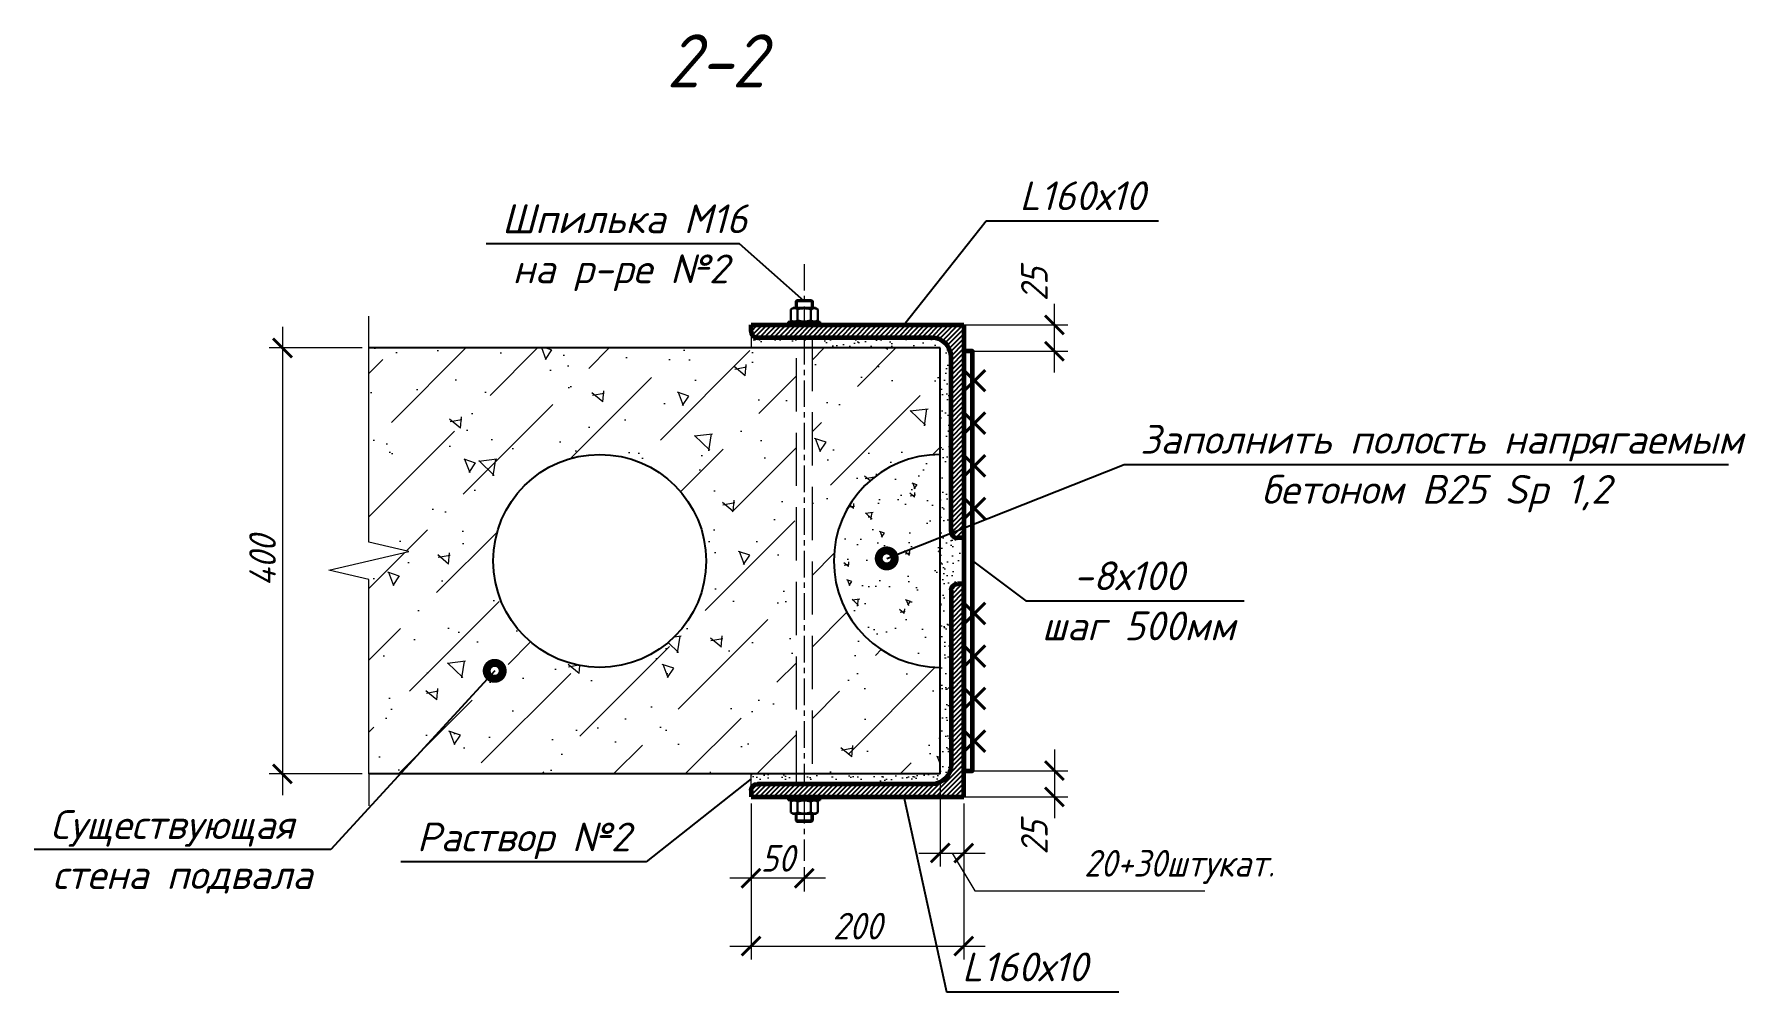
# Model space of a CAD drawing. Header units: millimetres. Extents: x 749182 to 2267578, y 70462 to 311449.
# Drawn here: x 2074611 to 2077828, y 225209 to 227008 of the extents above; entities that cross this region are included whole.
import ezdxf

# ---------------------------------------------------------------- set-up
doc = ezdxf.new("R2010")
doc.units = ezdxf.units.MM
doc.linetypes.add('ГОСТ 2.303 4', pattern=[7, 5, -2, 0])
doc.linetypes.add('осеваяX2', pattern=[4, 2.5, -0.5, 0.5, -0.5])
doc.layers.get('Defpoints').update_dxf_attribs({"color": 255})
for name, color, linetype in [('VPORTS', 7, 'Continuous'), ('металл', 124, 'Continuous'), ('Текст', 7, 'Continuous'), ('Штриховка', 252, 'Continuous')]:
    doc.layers.add(name, color=color, linetype=linetype)
for name, color, linetype, lineweight in [('монолит', 176, 'Continuous', 50), ('Оси', 165, 'осеваяX2', 13), ('Размер', 7, 'Continuous', 13), ('размеры', 7, 'Continuous', 9), ('Стены', 184, 'Continuous', 40), ('штриховка кирпич', 42, 'Continuous', 5)]:
    doc.layers.add(name, color=color, linetype=linetype, lineweight=lineweight)
doc.styles.add('GOST 2.304_new', font='isocpeur.ttf', dxfattribs={"width": 0.9, "oblique": 15})
doc.styles.add('М2', font='isocpeui.ttf')
doc.dimstyles.new('SPDS', dxfattribs={"dimscale": 25, "dimtxt": 2.5, "dimasz": 1.77, "dimexe": 1.25, "dimexo": 0.625, "dimtad": 1, "dimdec": 0, "dimrnd": 0.001, "dimtxsty": 'GOST 2.304_new', "dimblk": 'ARCHTICK', "dimcen": 2.5, "dimdle": 2, "dimclrt": 256, "dimazin": 2, "dimtfac": 0.75, "dimtdec": 0, "dimtmove": 1, "dimatfit": 3, "dimfxl": 0, "dimtolj": 1, "dimlwd": 9, "dimlwe": 9, "dimarcsym": 0})
doc.dimstyles.new('SPDS 1_10', dxfattribs={"dimscale": 10, "dimtxt": 2.5, "dimasz": 1.77, "dimexe": 1.25, "dimexo": 0.625, "dimtad": 1, "dimdec": 0, "dimrnd": 0.001, "dimtxsty": 'М2', "dimblk": 'ARCHTICK', "dimcen": 2.5, "dimdle": 2, "dimclrt": 256, "dimadec": 0, "dimazin": 2, "dimtfac": 0.75, "dimtdec": 0, "dimtmove": 1, "dimatfit": 3, "dimfxl": 0, "dimtolj": 1, "dimlwd": 9, "dimlwe": 9, "dimarcsym": 0})
pattern_1 = [(45, (-41934123.90216836, -1431703.942685898), (-2.245064030267288, 2.245064030267288), [])]

# ---------------------------------------------------------------- blocks, each defined once
blk = doc.blocks.new('_ArchTick')
at = {"color": 0, "linetype": 'ByBlock', "const_width": 0.15}
blk.add_lwpolyline([(-0.5, -0.5), (0.5, 0.5)], dxfattribs=at)
blk = doc.blocks.new('*D1613')
at = {"layer": 'Defpoints', "color": 0, "lineweight": 20, "ltscale": 10, "transparency": 16777216}
for p in [(314.4189114049078, 574.2276035756806), (233.3197804689415, 174.2276035756805), (314.4189113974572, 174.2276035756805)]:
    blk.add_point(p, dxfattribs=at)
at = {"layer": 'Размер', "color": 0, "lineweight": 9, "ltscale": 10, "transparency": 16777216}
for p, q in [((233.3197804689414, 594.2276035756805), (233.3197804689415, 154.2276035756805)), ((308.1689114049078, 574.2276035756806), (220.8197804689414, 574.2276035756805)), ((308.1689113974572, 174.2276035756805), (220.8197804689415, 174.2276035756805))]:
    blk.add_line(p, q, dxfattribs=at)
at = {"layer": 'Размер', "color": 0, "lineweight": 9, "ltscale": 10, "transparency": 16777216, "xscale": 17.7, "yscale": 17.7, "zscale": 17.7}
for p, rotation in [((233.3197804689414, 574.2276035756805), 90), ((233.3197804689415, 174.2276035756805), 270)]:
    blk.add_blockref('_ArchTick', p, dxfattribs=dict(at, rotation=rotation))
at = {"layer": 'Размер', "ltscale": 10, "transparency": 16777216, "insert": (214.5697804689415, 374.2276035756804), "char_height": 25, "attachment_point": 5, "rotation": 90, "style": 'GOST 2.304_new'}
blk.add_mtext('\\A1;400', dxfattribs=at)
blk = doc.blocks.new('*D1614')
at = {"layer": 'Defpoints', "color": 0, "lineweight": 20, "ltscale": 10, "transparency": 16777216}
for p in [(673.6134107634425, 152.6276035741903), (873.6134107634425, 146.6276035741903), (873.6134107634425, 12.5)]:
    blk.add_point(p, dxfattribs=at)
at = {"layer": 'Размер', "color": 0, "lineweight": 9, "ltscale": 10, "transparency": 16777216}
for p, q in [((673.6134107634425, 146.3776035741903), (673.6134107634425, 0)), ((873.6134107634425, 140.3776035741903), (873.6134107634425, 0)), ((653.6134107634425, 12.5), (893.6134107634425, 12.5))]:
    blk.add_line(p, q, dxfattribs=at)
at = {"layer": 'Размер', "color": 0, "lineweight": 9, "ltscale": 10, "transparency": 16777216, "xscale": 17.7, "yscale": 17.7, "zscale": 17.7, "rotation": 180}
blk.add_blockref('_ArchTick', (673.6134107634425, 12.5), dxfattribs=at)
at = {"layer": 'Размер', "color": 0, "lineweight": 9, "ltscale": 10, "transparency": 16777216, "xscale": 17.7, "yscale": 17.7, "zscale": 17.7}
blk.add_blockref('_ArchTick', (873.6134107634425, 12.5), dxfattribs=at)
at = {"layer": 'Размер', "ltscale": 10, "transparency": 16777216, "insert": (773.6134107634425, 31.25), "char_height": 25, "attachment_point": 5, "style": 'GOST 2.304_new'}
blk.add_mtext('\\A1;200', dxfattribs=at)
blk = doc.blocks.new('*D1615')
at = {"layer": 'Defpoints', "color": 0, "lineweight": 20, "ltscale": 10, "transparency": 16777216}
for p in [(673.6134107634425, 92.71820941357873), (723.6134107634425, 92.71820941357873), (673.6134107634425, 76.18880178709514)]:
    blk.add_point(p, dxfattribs=at)
at = {"layer": 'Размер', "color": 0, "lineweight": 9, "ltscale": 10, "transparency": 16777216}
for p, q in [((673.6134107634425, 86.46820941357873), (673.6134107634425, 63.68880178709514)), ((723.6134107634425, 86.46820941357873), (723.6134107634425, 63.68880178709514)), ((743.6134107634425, 76.18880178709514), (653.6134107634425, 76.18880178709514))]:
    blk.add_line(p, q, dxfattribs=at)
at = {"layer": 'Размер', "color": 0, "lineweight": 9, "ltscale": 10, "transparency": 16777216, "xscale": 17.7, "yscale": 17.7, "zscale": 17.7, "rotation": 180}
blk.add_blockref('_ArchTick', (673.6134107634425, 76.18880178709514), dxfattribs=at)
at = {"layer": 'Размер', "color": 0, "lineweight": 9, "ltscale": 10, "transparency": 16777216, "xscale": 17.7, "yscale": 17.7, "zscale": 17.7}
blk.add_blockref('_ArchTick', (723.6134107634425, 76.18880178709514), dxfattribs=at)
at = {"layer": 'Размер', "ltscale": 10, "transparency": 16777216, "insert": (698.6134107634425, 94.93880178709514), "char_height": 25, "attachment_point": 5, "style": 'GOST 2.304_new'}
blk.add_mtext('\\A1;50', dxfattribs=at)
blk = doc.blocks.new('*D733')
at = {"layer": 'Defpoints', "color": 0, "ltscale": 20, "transparency": 16777216}
for p in [(41835137.9276588, 1573621.84444661), (41835131.6776588, 1573597.244446616), (41835223.063853, 1573597.244446616)]:
    blk.add_point(p, dxfattribs=at)
at = {"layer": 'Размер', "color": 0, "lineweight": 9, "ltscale": 20, "transparency": 16777216}
for p, q in [((41835223.063853, 1573641.84444661), (41835223.063853, 1573577.244446616)), ((41835144.1776588, 1573621.84444661), (41835235.563853, 1573621.84444661)), ((41835137.9276588, 1573597.244446616), (41835235.563853, 1573597.244446616))]:
    blk.add_line(p, q, dxfattribs=at)
at = {"layer": 'Размер', "color": 0, "lineweight": 9, "ltscale": 20, "transparency": 16777216, "xscale": 17.7, "yscale": 17.7, "zscale": 17.7}
for p, rotation in [((41835223.063853, 1573621.84444661), 90), ((41835223.063853, 1573597.244446616), 270)]:
    blk.add_blockref('_ArchTick', p, dxfattribs=dict(at, rotation=rotation))
at = {"layer": 'Размер', "ltscale": 20, "transparency": 16777216, "insert": (41835204.18746088, 1573558.949326413), "char_height": 25, "attachment_point": 5, "rotation": 90, "style": 'GOST 2.304_new'}
blk.add_mtext('\\A1;25', dxfattribs=at)
blk = doc.blocks.new('*D734')
at = {"layer": 'Defpoints', "color": 0, "ltscale": 20, "transparency": 16777216}
for p in [(41835131.6776588, 1574040.444446619), (41835223.063853, 1574040.444446619), (41835137.9276588, 1574015.844446625)]:
    blk.add_point(p, dxfattribs=at)
at = {"layer": 'Размер', "color": 0, "lineweight": 9, "ltscale": 20, "transparency": 16777216}
for p, q in [((41835223.063853, 1573995.844446625), (41835223.063853, 1574060.444446619)), ((41835137.9276588, 1574040.444446619), (41835235.563853, 1574040.444446619)), ((41835144.1776588, 1574015.844446625), (41835235.563853, 1574015.844446625))]:
    blk.add_line(p, q, dxfattribs=at)
at = {"layer": 'Размер', "color": 0, "lineweight": 9, "ltscale": 20, "transparency": 16777216, "xscale": 17.7, "yscale": 17.7, "zscale": 17.7}
for p, rotation in [((41835223.063853, 1574040.444446619), 90), ((41835223.063853, 1574015.844446625), 270)]:
    blk.add_blockref('_ArchTick', p, dxfattribs=dict(at, rotation=rotation))
at = {"layer": 'Размер', "ltscale": 20, "transparency": 16777216, "insert": (41835204.18746088, 1574078.73956682), "char_height": 25, "attachment_point": 5, "rotation": 90, "style": 'GOST 2.304_new'}
blk.add_mtext('\\A1;25', dxfattribs=at)
blk = doc.blocks.new('*D1616')
at = {"color": 0, "lineweight": 9, "ltscale": 100, "transparency": 16777216}
for p, q in [((851.4204384759068, 167.9776035682298), (851.4204384759068, 87.38598677172558)), ((873.6134107783437, 146.3776035751216), (873.6134107783437, 87.38598677172558)), ((831.4204384759068, 99.88598677172558), (893.6134107783437, 99.88598677172558)), ((862.5169246271253, 99.88598677172558), (883.8496746564215, 64.3533609804258)), ((883.8496746564215, 64.3533609804258), (1099.992324806361, 64.3533609804258))]:
    blk.add_line(p, q, dxfattribs=at)
at = {"layer": 'Defpoints', "color": 0, "lineweight": 20, "ltscale": 100, "transparency": 16777216}
for p in [(851.4204384759068, 174.2276035682298), (873.6134107783437, 152.6276035751216), (873.6134107783437, 99.88598677172558)]:
    blk.add_point(p, dxfattribs=at)
at = {"color": 0, "lineweight": 9, "ltscale": 100, "transparency": 16777216, "xscale": 17.7, "yscale": 17.7, "zscale": 17.7, "rotation": 180}
blk.add_blockref('_ArchTick', (851.4204384759068, 99.88598677172558), dxfattribs=at)
at = {"color": 0, "lineweight": 9, "ltscale": 100, "transparency": 16777216, "xscale": 17.7, "yscale": 17.7, "zscale": 17.7}
blk.add_blockref('_ArchTick', (873.6134107783437, 99.88598677172558), dxfattribs=at)
at = {"ltscale": 100, "transparency": 16777216, "insert": (1076.102219257457, 86.8533609804258), "char_height": 25, "width": 372.0050892020718, "attachment_point": 5, "style": 'GOST 2.304_new'}
blk.add_mtext('\\A1;20+30штукат.', dxfattribs=at)
blk = doc.blocks.new('A$Cec4e5253')
at = {"layer": 'Размер', "ltscale": 20}
h = blk.add_hatch(dxfattribs=at)
h.set_pattern_fill('AR-SAND', color=256, scale=0.3)
h.set_pattern_definition([(37.50000000000001, (-41934123.90216836, -1431703.942685898), (-0.4800093887952137, 14.68239711988027), [0, -11.5824, 0, -12.954, 0, -12.3825]), (7.499999999999999, (-41934123.90216836, -1431703.942685898), (13.48569849414008, 21.50475301705063), [0, -6.248400000000001, 0, -10.4394, 0, -4.0005]), (327.5, (-41934133.27476836, -1431703.942685898), (23.72977110724374, 0.04311554035637286), [0, -3.81, 0, -13.716, 0, -17.907]), (317.5, (-41934133.27476836, -1431703.942685898), (22.90669357416892, 6.687879697716489), [0, -1.905, 0, -8.991599999999998, 0, -10.287])])
h.paths.add_polyline_path([(716.2634107545018, 174.2276035700925), (673.6134107634425, 174.227603570791), (673.6134107634425, 158.6276035741903, -0.4142135623730951), (679.6134107634425, 164.6276035741903), (716.2634107545018, 164.6276035741903)])
h.paths.add_polyline_path([(723.6134107634425, 174.2276035700925), (716.2634107545018, 174.2276035700925), (716.2634107545018, 164.6276035741903), (723.6134107634425, 164.6276035741903)])
h.paths.add_polyline_path([(730.9634107723832, 174.2276035698596), (723.6134107634425, 174.2276035700925), (723.6134107634425, 164.6276035741903), (730.9634107723832, 164.6276035741903)])
h.paths.add_polyline_path([(861.6134107634425, 182.6276035741903), (861.6134107634425, 346.6276035741903, -0.4142135623730951), (867.6134107634425, 352.6276035741903), (873.6134107634425, 352.6276035741903), (873.6134107634425, 395.8276035771705), (867.6134107634425, 395.8276035771705, -0.4142135623730951), (861.6134107634425, 401.8276035771705), (861.6134107634425, 565.8276035771705, 0.4142135623730951), (843.6134107634425, 583.8276035771705), (730.9634107649326, 583.8276035771705), (730.9634107649326, 574.2276035756804), (851.4204384759068, 574.2276035756804), (851.4204384759068, 174.2276035682298), (730.9634107723832, 174.2276035698596), (730.9634107723832, 164.6276035741903), (843.6134107634425, 164.6276035741903, 0.4142135623730956)])
h.paths.add_polyline_path([(730.9634107649326, 583.8276035771705), (723.6134107708931, 583.8276035771705), (723.6134107708931, 574.2276035756804), (730.9634107649326, 574.2276035756804)])
h.paths.add_polyline_path([(723.6134107708931, 583.8276035771705), (716.2634107619524, 583.8276035771705), (716.2634107619524, 574.2276035756804), (723.6134107708931, 574.2276035756804)])
h.paths.add_polyline_path([(716.2634107619524, 583.8276035771705), (679.6134107634425, 583.8276035771705, -0.4142135623730951), (673.6134107634425, 589.8276035771705), (673.6134107634425, 574.2276035756804), (716.2634107619524, 574.2276035756804)])
h = blk.add_hatch(dxfattribs=at)
h.set_pattern_fill('AR-CONC', color=0, scale=0.7, angle=90)
h.set_pattern_definition([(140, (-186168.3992315903, 234549.7228527972), (11.15735987723217, 127.5292682972028), [13.335, -146.685]), (85.00000000000001, (-186168.3992315903, 234549.7228527972), (-133.7397916673246, -24.67039499747853), [10.668, -117.348408919]), (190.4514447, (-186167.4694541395, 234560.3502576973), (-122.5824263385366, 102.8588729632473), [11.33300616, -124.66317122]), (136.1842, (-186203.9592315927, 234549.7228527972), (29.42962955290901, 189.7553286244909), [20.00249999999992, -220.0274999999994]), (186.63555761, (-186201.506781593, 234565.5357827972), (-173.1982872184051, 166.1828938360521), [16.999516198, -186.994925712]), (81.18415117, (-186203.9592315927, 234549.7228527972), (-173.1982872098728, 166.1828938454839), [16.001976949, -176.021812344]), (111, (-186195.0692315921, 234567.5028527972), (71.58563873096132, 106.1300738883927), [13.335, -146.685]), (56.00000000000004, (-186195.0692315921, 234567.5028527972), (-128.9315762856235, 43.26141984335295), [10.668, -117.348]), (161.451445, (-186189.1037616581, 234576.3470256172), (-57.34593822013366, 149.3914934951013), [11.33300616, -124.66295632]), (127.5, (-186168.3992315903, 234549.7228527972), (-59.18852721120717, 2.162022275414275), [0, -115.9256, 0, -119.126, 0, -117.7925]), (97.49999999999993, (-186168.3992315903, 234549.7228527972), (-70.12640237268366, 46.77376375721403), [0, -67.91959999999999, 0, -113.2586, 0, -44.8945]), (57.49999999999999, (-186168.3992315903, 234510.0734527972), (4.010120794871416, 94.91341661680997), [0, -44.44999999999985, 0, -138.6839999999994, 0, -184.0229999999994]), (47.5, (-186168.3992315903, 234492.2934527972), (-17.79854372333311, 103.6904269702126), [0, -57.785, 0, -92.1004, 0, -130.683])])
h.paths.add_polyline_path([(314.4189114049077, 174.2276035756804), (716.2634107545018, 174.2276035700089), (716.2634107619524, 574.2276035748984), (629.6134107634425, 574.2276035756804), (314.4189114049077, 574.2276035756804), (314.4189114049077, 391.7276035756804), (351.9189114049077, 382.9776035756804), (314.4189114049077, 374.2276035756804)])
edge = h.paths.add_edge_path(flags=16)
edge.add_arc((531.4204384759068, 374.2276035756804), 100, 0, 360)
edge = h.paths.add_edge_path()
edge.add_line((851.4204384759068, 474.2276035682298), (851.4204384759068, 574.2276035756804))
edge.add_line((851.4204384759068, 574.2276035756804), (730.9634107649326, 574.2276035764625))
edge.add_line((730.9634107649326, 574.2276035764625), (730.9634107723832, 174.2276035713402))
edge.add_line((730.9634107723832, 174.2276035713402), (851.4204384759068, 174.2276035682298))
edge.add_line((851.4204384759068, 174.2276035682298), (851.4204384759068, 274.2276035756804))
edge.add_arc((851.4204384759068, 374.2276035719551), 99.99999999627471, 90, 270, ccw=False)
h = blk.add_hatch(dxfattribs=at)
h.set_pattern_fill('AR-CONC', color=0, scale=0.3, angle=90)
h.set_pattern_definition([(140, (-186168.3992315903, 234549.7228527972), (4.781725661670929, 54.6554006988012), [5.715, -62.865]), (85.00000000000001, (-186168.3992315903, 234549.7228527972), (-57.31705357171054, -10.5730264274908), [4.572, -50.292175251]), (190.4514447, (-186168.000755541, 234554.2774548973), (-52.53532557365853, 44.08237412710598), [4.85700264, -53.42707338]), (136.1842, (-186183.6392315924, 234549.7228527972), (12.61269837981815, 81.32371226763897), [8.57249999999996, -94.29749999999969]), (186.63555761, (-186182.5881815925, 234556.4998227972), (-74.22783737931645, 71.2212402154509), [7.285506942, -80.14068244799999]), (81.18415117, (-186183.6392315924, 234549.7228527972), (-74.22783737565979, 71.22124021949311), [6.857990120999999, -75.437919576]), (111, (-186179.82923159, 234557.3428527973), (30.67955945612628, 45.48431738073975), [5.715, -62.865]), (56.00000000000004, (-186179.82923159, 234557.3428527973), (-55.25638983669578, 18.54060850429412), [4.572, -50.29199999999999]), (161.451445, (-186177.2726016194, 234561.1332125773), (-24.57683066577157, 64.02492578361485), [4.85700264, -53.42698127999999]), (127.5, (-186168.3992315903, 234549.7228527972), (-25.36651166194593, 0.9265809751775465), [0, -49.6824, 0, -51.054, 0, -50.4825]), (97.49999999999993, (-186168.3992315903, 234549.7228527972), (-30.05417244543585, 20.04589875309173), [0, -29.1084, 0, -48.5394, 0, -19.2405]), (57.49999999999999, (-186168.3992315903, 234532.7302527972), (1.718623197802035, 40.67717855006142), [0, -19.04999999999992, 0, -59.43599999999984, 0, -78.86699999999968]), (47.5, (-186168.3992315903, 234525.1102527971), (-7.627947309999906, 44.43875441580541), [0, -24.765, 0, -39.4716, 0, -56.007])])
h.paths.add_polyline_path([(851.4204384759068, 474.2276035682298, 1), (851.4204384759068, 274.2276035756804)])
at = {"layer": 'Штриховка', "ltscale": 10}
h = blk.add_hatch(dxfattribs=at)
h.set_pattern_fill('ANSI31', color=256)
h.set_pattern_definition(pattern_1)
h.paths.add_polyline_path([(843.6134107634425, 583.8276035771705, -0.4142135623730951), (861.6134107634425, 565.8276035771705), (861.6134107634425, 401.8276035771705, 0.4142135623730951), (867.6134107634425, 395.8276035771705), (873.6134107634425, 395.8276035771705), (873.6134107634425, 595.8276035771705), (673.6134107634425, 595.8276035771705), (673.6134107634425, 589.8276035771705, 0.4142135623730951), (679.6134107634425, 583.8276035771705)])
h = blk.add_hatch(dxfattribs=at)
h.set_pattern_fill('ANSI31', color=256)
h.set_pattern_definition(pattern_1)
h.paths.add_polyline_path([(873.6134107634425, 152.6276035741903), (673.6134107634425, 152.6276035741903), (673.6134107634425, 158.6276035741903, -0.4142135623730951), (679.6134107634425, 164.6276035741903), (843.6134107634425, 164.6276035741903, 0.4142135623730951), (861.6134107634425, 182.6276035741903), (861.6134107634425, 346.6276035741903, -0.4142135623730951), (867.6134107634425, 352.6276035741903), (873.6134107634425, 352.6276035741903)])
at = {"layer": 'штриховка кирпич', "ltscale": 20}
h = blk.add_hatch(dxfattribs=at)
h.set_pattern_fill('ANSI36', color=0, scale=15)
h.set_pattern_definition([(45, (-186168.3992315903, 234549.7228527972), (25.25697034050701, 92.60889124852565), [119.0625, -23.8125, 0, -23.8125])])
h.paths.add_polyline_path([(314.4189114049077, 391.7276035756804), (351.9189114049077, 382.9776035756804), (314.4189114049077, 374.2276035756804), (314.4189114049077, 174.2276035756804), (716.2634107545018, 174.2276035700089), (716.2634107619524, 574.2276035748984), (629.6134107634425, 574.2276035756804), (314.4189114049077, 574.2276035756804)])
edge = h.paths.add_edge_path(flags=16)
edge.add_arc((531.4204384759068, 374.2276035756804), 100, 0, 360)
edge = h.paths.add_edge_path()
edge.add_line((730.9634107723832, 174.2276035713402), (851.4204384759068, 174.2276035682298))
edge.add_line((851.4204384759068, 174.2276035682298), (851.4204384759068, 274.2276035756804))
edge.add_arc((851.4204384759068, 374.2276035719551), 99.99999999627471, 90, 270, ccw=False)
edge.add_line((851.4204384759068, 474.2276035682298), (851.4204384759068, 574.2276035756804))
edge.add_line((851.4204384759068, 574.2276035756804), (730.9634107649326, 574.2276035764625))
edge.add_line((730.9634107649326, 574.2276035764625), (730.9634107723832, 174.2276035713402))
at = {"layer": 'металл', "linetype": 'Continuous', "lineweight": 30, "ltscale": 10}
for p, q in [((713.1634107604623, 611.8276035771705), (710.9117048382759, 610.5275805569254)), ((723.6134107634425, 611.8276035771705), (713.1634107604623, 611.8276035771705)), ((716.6954107657075, 619.1869477564469), (715.6134107634425, 618.1049477565102)), ((731.6134107634425, 618.1049477565102), (715.6134107634425, 618.1049477565102)), ((715.6134107634425, 611.8276035771705), (715.6134107634425, 618.1049477565102)), ((730.5314107611775, 619.1869477564469), (716.6954107657075, 619.1869477564469)), ((723.6134107634425, 611.8276035771705), (734.0634107664227, 611.8276035771705)), ((731.6134107634425, 618.1049477565102), (730.5314107611775, 619.1869477564469)), ((731.6134107634425, 618.1049477565102), (731.6134107634425, 611.8276035771705)), ((734.0634107664227, 611.8276035771705), (736.3151166886091, 610.5275805569254)), ((708.6134107634425, 598.8276035771705), (708.6134107634425, 595.8276035771705)), ((738.6134107634425, 598.8276035771705), (708.6134107634425, 598.8276035771705)), ((708.6134107634425, 595.8276035771705), (738.6134107634425, 595.8276035771705)), ((710.9117048382759, 610.5275805569254), (710.9117048382759, 600.1276265974157)), ((713.1634107604623, 598.8276035771705), (710.9117048382759, 600.1276265974157)), ((723.6134107634425, 598.8276035771705), (713.1634107604623, 598.8276035771705)), ((731.6134107634425, 598.8276035771705), (715.6134107634425, 598.8276035771705)), ((717.2625578045845, 600.1276265974157), (717.2625578045845, 610.5275805569254)), ((723.6134107634425, 598.8276035771705), (734.0634107664227, 598.8276035771705)), ((729.9642637223005, 600.1276265974157), (729.9642637223005, 610.5275805569254)), ((734.0634107664227, 598.8276035771705), (736.3151166886091, 600.1276265974157)), ((736.3151166886091, 610.5275805569254), (736.3151166886091, 600.1276265974157)), ((738.6134107634425, 595.8276035771705), (738.6134107634425, 598.8276035771705)), ((708.6134107634425, 149.6276035741903), (708.6134107634425, 152.6276035741903)), ((708.6134107634425, 152.6276035741903), (738.6134107634425, 152.6276035741903)), ((738.6134107634425, 149.6276035741903), (708.6134107634425, 149.6276035741903)), ((713.1634107604623, 149.6276035741903), (710.9117048382759, 148.3275805539452)), ((710.9117048382759, 137.9276265944354), (710.9117048382759, 148.3275805539452)), ((723.6134107634425, 149.6276035741903), (713.1634107604623, 149.6276035741903)), ((731.6134107634425, 149.6276035741903), (715.6134107634425, 149.6276035741903)), ((717.2625578045845, 148.3275805539452), (717.2625578045845, 137.9276265944354)), ((723.6134107634425, 149.6276035741903), (734.0634107664227, 149.6276035741903)), ((729.9642637223005, 148.3275805539452), (729.9642637223005, 137.9276265944354)), ((734.0634107664227, 149.6276035741903), (736.3151166886091, 148.3275805539452)), ((736.3151166886091, 137.9276265944354), (736.3151166886091, 148.3275805539452)), ((738.6134107634425, 152.6276035741903), (738.6134107634425, 149.6276035741903)), ((713.1634107604623, 136.6276035741903), (710.9117048382759, 137.9276265944354)), ((723.6134107634425, 136.6276035741903), (713.1634107604623, 136.6276035741903)), ((715.6134107634425, 136.6276035741903), (715.6134107634425, 130.3502593948506)), ((716.6954107657075, 129.2682593949139), (715.6134107634425, 130.3502593948506)), ((731.6134107634425, 130.3502593948506), (715.6134107634425, 130.3502593948506)), ((730.5314107611775, 129.2682593949139), (716.6954107657075, 129.2682593949139)), ((723.6134107634425, 136.6276035741903), (734.0634107664227, 136.6276035741903)), ((731.6134107634425, 130.3502593948506), (730.5314107611775, 129.2682593949139)), ((731.6134107634425, 130.3502593948506), (731.6134107634425, 136.6276035741903)), ((734.0634107664227, 136.6276035741903), (736.3151166886091, 137.9276265944354))]:
    blk.add_line(p, q, dxfattribs=at)
at = {"layer": 'металл', "linetype": 'Continuous', "lineweight": 60, "ltscale": 10}
for p, q in [((673.6134107634425, 595.8276035771705), (873.6134107634425, 595.8276035771705)), ((673.6134107634425, 589.8276035771705), (673.6134107634425, 595.8276035771705)), ((873.6134107634425, 595.8276035771705), (873.6134107634425, 395.8276035771705)), ((843.6134107634425, 583.8276035771705), (679.6134107634425, 583.8276035771705)), ((861.6134107634425, 401.8276035771705), (861.6134107634425, 565.8276035771705)), ((873.6134107634425, 395.8276035771705), (867.6134107634425, 395.8276035771705))]:
    blk.add_line(p, q, dxfattribs=at)
at = {"layer": 'металл', "linetype": 'Continuous', "lineweight": 60, "ltscale": 10, "extrusion": (0, 0, -1)}
for p, q in [((861.6134107634425, 346.6276035741903), (861.6134107634425, 182.6276035741903)), ((873.6134107634425, 352.6276035741903), (867.6134107634425, 352.6276035741903)), ((873.6134107634425, 152.6276035741903), (873.6134107634425, 352.6276035741903)), ((843.6134107634425, 164.6276035741903), (679.6134107634425, 164.6276035741903)), ((673.6134107634425, 158.6276035741903), (673.6134107634425, 152.6276035741903)), ((673.6134107634425, 152.6276035741903), (873.6134107634425, 152.6276035741903))]:
    blk.add_line(p, q, dxfattribs=at)
at = {"layer": 'металл', "linetype": 'Continuous', "lineweight": 60, "ltscale": 100}
blk.add_lwpolyline([(873.6134107634425, 571.227603583131), (873.6134107634425, 177.2276035682298), (881.6134107634425, 177.2276035682298), (881.6134107634425, 571.227603583131)], close=True, dxfattribs=at)
at = {"layer": 'металл', "linetype": 'Continuous', "lineweight": 30, "ltscale": 10}
for centre, radius, start, end in [((714.0871313214302, 605.8872508825734), 5.622810046530931, 55.61575265864833, 115.6157526274587), ((723.6134107634425, 590.492541301297), 21.01751962775255, 72.41204621688279, 107.5879537831172), ((733.1396902054548, 605.8872508825734), 5.622810046530931, 64.38424737254131, 124.3842473413517), ((714.0871313214302, 604.7679562717676), 5.622810046530929, 244.3842473725413, 304.3842473413517), ((723.6134107634425, 620.162665853044), 21.01751962775256, 252.4120462168828, 287.5879537831172), ((733.1396902054548, 604.7679562717676), 5.622810046530929, 235.6157526586483, 295.6157526274587), ((714.0871313214302, 143.6872508795932), 5.622810046530929, 55.61575265864833, 115.6157526274587), ((723.6134107634425, 128.2925412983168), 21.01751962775256, 72.41204621688279, 107.5879537831172), ((733.1396902054548, 143.6872508795932), 5.622810046530929, 64.38424737254131, 124.3842473413517), ((714.0871313214302, 142.5679562687874), 5.622810046530931, 244.3842473725413, 304.3842473413517), ((723.6134107634425, 157.9626658500638), 21.01751962775255, 252.4120462168828, 287.5879537831172), ((733.1396902054548, 142.5679562687874), 5.622810046530931, 235.6157526586483, 295.6157526274587)]:
    blk.add_arc(centre, radius, start, end, dxfattribs=at)
at = {"layer": 'металл', "linetype": 'Continuous', "lineweight": 60, "ltscale": 10}
for centre, radius, start, end in [((679.6134107634425, 589.8276035771705), 6, 180, 270), ((843.6134107634425, 565.8276035771705), 18, 0, 90), ((867.6134107634425, 401.8276035771705), 6, 180, 270)]:
    blk.add_arc(centre, radius, start, end, dxfattribs=at)
at = {"layer": 'металл', "linetype": 'Continuous', "lineweight": 60, "ltscale": 10, "extrusion": (0, 0, -1)}
for centre, radius, start, end in [((-867.6134107634425, 346.6276035741903), 6, 0, 90), ((-843.6134107634425, 182.6276035741903), 18, 180, 270), ((-679.6134107634425, 158.6276035741903), 6, 0, 90)]:
    blk.add_arc(centre, radius, start, end, dxfattribs=at)
at = {"layer": 'монолит', "lineweight": 25, "ltscale": 100}
for p, q in [((851.4204384759068, 574.2276035756804), (314.4189114049077, 574.2276035756804)), ((851.4204384759068, 174.2276035682298), (851.4204384759068, 574.2276035756804)), ((851.4204384759068, 174.2276035682298), (314.4189114049077, 174.2276035756804))]:
    blk.add_line(p, q, dxfattribs=at)
at = {"layer": 'монолит', "color": 0, "lineweight": 25, "ltscale": 100}
blk.add_circle((531.4204384759068, 374.2276035756804), 100, dxfattribs=at)
blk.add_arc((851.4204384759068, 374.2276035719551), 99.99999999627471, 90, 270, dxfattribs=at)
at = {"layer": 'Оси', "ltscale": 10}
for p, q in [((723.6134107708931, 653.0915557104163), (723.6134107708931, 595.8276035771705)), ((723.6134107708931, 583.8276035771705), (723.6134107634425, 164.6276035741903)), ((723.6134107634425, 152.6276035741903), (723.6134107634425, 92.71820941357873))]:
    blk.add_line(p, q, dxfattribs=at)
at = {"layer": 'размеры', "ltscale": 10}
for p, q in [((673.6134107634425, 589.8276035771705), (673.6134107634425, 574.2276035756804)), ((673.6134107634425, 155.6276035741903), (673.6134107634425, 174.227603570791))]:
    blk.add_line(p, q, dxfattribs=at)
at = {"layer": 'Стены', "color": 0, "linetype": 'Continuous', "ltscale": 10}
for p, q in [((873.6134107634425, 571.227603583131), (873.6134107634425, 395.8276035771705)), ((873.6134107634425, 553.5276035801508), (893.6134107634425, 533.5276035801508)), ((873.6134107634425, 533.5276035801508), (893.6134107634425, 553.5276035801508)), ((873.6134107634425, 513.5276035801508), (893.6134107634425, 493.5276035801508)), ((873.6134107634425, 493.5276035801508), (893.6134107634425, 513.5276035801508)), ((873.6134107634425, 473.5276035801508), (893.6134107634425, 453.5276035801508)), ((873.6134107634425, 453.5276035801508), (893.6134107634425, 473.5276035801508)), ((873.6134107634425, 433.5276035801508), (893.6134107634425, 413.5276035801508)), ((873.6134107634425, 413.5276035801508), (893.6134107634425, 433.5276035801508)), ((873.6134107634425, 177.2276035682298), (873.6134107634425, 352.6276035741903)), ((873.6134107634425, 314.9276035712101), (893.6134107634425, 334.9276035712101)), ((873.6134107634425, 334.9276035712101), (893.6134107634425, 314.9276035712101)), ((873.6134107634425, 274.9276035712101), (893.6134107634425, 294.9276035712101)), ((873.6134107634425, 294.9276035712101), (893.6134107634425, 274.9276035712101)), ((873.6134107634425, 234.9276035712101), (893.6134107634425, 254.9276035712101)), ((873.6134107634425, 254.9276035712101), (893.6134107634425, 234.9276035712101)), ((873.6134107634425, 194.9276035712101), (893.6134107634425, 214.9276035712101)), ((873.6134107634425, 214.9276035712101), (893.6134107634425, 194.9276035712101))]:
    blk.add_line(p, q, dxfattribs=at)
at = {"layer": 'Текст', "ltscale": 10}
for p, q in [((817.3203149959445, 595.8276035771705), (894.6112131327391, 693.6916233792435)), ((894.6112131327391, 693.6916233792435), (1056.541639596224, 693.6916233792435)), ((662.8769160285592, 672.0689145633951), (424.615159638226, 672.0689145633951)), ((723.6134107634425, 618.1049477565102), (662.8769160285592, 672.0689145633951)), ((1024.309696003795, 464.958589380607), (1592.096063934267, 464.958589380607)), ((881.6134107634425, 374.2276035682298), (931.9795193523169, 336.744680212345)), ((931.9795193523169, 336.744680212345), (1137.088387288153, 336.744680212345)), ((432.7433397546411, 271.0057276748121), (278.6163679361343, 103.1252746060491)), ((673.6134107634425, 169.5427357181907), (575.1188618913293, 91.48797150468454)), ((817.3203149959445, 152.6276035741903), (857.2303159134517, -30.38344139425362)), ((278.6163679361343, 103.1252746060491), (0, 103.1252746060491)), ((575.1188618913293, 91.48797150468454), (344.540935434401, 91.48797150468454)), ((857.2303159134517, -30.38344139425362), (1019.160742376936, -30.38344139425362))]:
    blk.add_line(p, q, dxfattribs=at)
at = {"layer": 'Текст', "linetype": 'Continuous', "lineweight": 25, "ltscale": 10}
for p, q in [((716.6954107657075, 619.1869477564469), (716.6954107657075, 611.8276035771705)), ((730.5314107611775, 619.1869477564469), (730.5314107611775, 611.8276035771705)), ((716.6954107657075, 129.2682593949139), (716.6954107657075, 136.6276035741903)), ((730.5314107611775, 129.2682593949139), (730.5314107611775, 136.6276035741903))]:
    blk.add_line(p, q, dxfattribs=at)
at = {"layer": 'Текст', "color": 0, "ltscale": 10}
blk.add_line((801.168144673109, 376.5943927506451), (1024.309696003795, 464.958589380607), dxfattribs=at)
at = {"layer": 'Текст', "color": 0, "ltscale": 10, "const_width": 15}
blk.add_lwpolyline([(804.918144673109, 376.5943927506451, 1), (797.418144673109, 376.5943927506451, 1)], format="xyb", close=True, dxfattribs=at)
at = {"layer": 'Текст', "ltscale": 10, "const_width": 15}
blk.add_lwpolyline([(436.4933397546411, 271.0057276748121, 1), (428.9933397546411, 271.0057276748121, 1)], format="xyb", close=True, dxfattribs=at)
at = {"layer": 'штриховка кирпич', "linetype": 'Continuous', "ltscale": 10}
for p, q in [((314.4189114049077, 574.2277035757434), (314.4189114049077, 604.2277035757434)), ((314.4189114049077, 174.2275035756174), (314.4189114049077, 144.2275035756174))]:
    blk.add_line(p, q, dxfattribs=at)
at = {"layer": 'штриховка кирпич', "linetype": 'ГОСТ 2.303 4', "lineweight": 13, "ltscale": 10}
for p, q in [((716.2634107545018, 164.6276035741903), (716.2634107619524, 583.8276035771705)), ((730.9634107649326, 583.8276035771705), (730.9634107723832, 164.6276035741903))]:
    blk.add_line(p, q, dxfattribs=at)
at = {"layer": 'штриховка кирпич', "linetype": 'Continuous', "ltscale": 10}
blk.add_lwpolyline([(314.4189114049077, 174.2275035756174), (314.4189114049077, 356.7276035756804), (276.9189114049077, 365.4776035756804), (351.9189114049077, 382.9776035756804), (314.4189114049077, 391.7276035756804), (314.4189114049077, 574.2277035757434)], dxfattribs=at)
at = {"layer": 'Текст', "ltscale": 10, "style": 'GOST 2.304_new', "oblique": 15}
for s, p in [('L160х10', (926.0137131363153, 703.6916233792435)), ('Шпилька М16', (439.615159638226, 682.0689145633951)), ('на р-ре №2', (449.5320746004581, 635.0689145633951)), ('Заполнить полость напрягаемым', (1039.309696003795, 474.958589380607)), ('бетоном В25 Sp 1,2', (1153.238916739821, 427.958589380607)), ('-8х100', (976.5730751231313, 346.744680212345)), ('шаг 500мм', (946.9795193523169, 299.744680212345)), ('Существующая', (15, 113.1252746060491)), ('Раствор №2', (359.540935434401, 101.4879715046845)), ('стена подвала', (17.22836986929178, 66.12527460604906)), ('L160х10', (871.9220718626211, -20.54676470561799))]:
    blk.add_text(s, height=27, dxfattribs=at).set_placement(p)
at = {"layer": 'Текст', "lineweight": 30, "ltscale": 10, "insert": (594.3440709114075, 868.8914872223977), "char_height": 50, "attachment_point": 1, "style": 'GOST 2.304_new'}
blk.add_mtext_dynamic_manual_height_columns('2-2', width=197.4284208193421, gutter_width=62.5, heights=[0], dxfattribs=at)
at = {"ltscale": 100}
dim = blk.add_linear_dim(base=(873.6134107783437, 99.88598677172558), p1=(851.4204384759068, 174.2276035682298), p2=(873.6134107783437, 152.6276035751216), text='20+30штукат.', dimstyle='SPDS 1_10', dxfattribs=at)
dim.commit()
dim.dimension.update_dxf_attribs({"geometry": '*D1616', "text_midpoint": (890.0996746564215, 64.3533609804258), "dimtype": 160})
at = {"layer": 'Размер', "ltscale": 20}
for base, p1, p2, angle, picture, middle in [((958.7496049851179, 595.8276035781018), (873.6134107634425, 571.227603583131), (867.3634107634425, 595.8276035771705), 90, '*D734', (958.6232128590345, 634.1227237791754)), ((958.7496049851179, 152.6276035751216), (873.6134107634425, 177.2276035682298), (867.3634107634425, 152.6276035741903), 270, '*D733', (958.6232128590345, 114.3324833721854))]:
    dim = blk.add_linear_dim(base=base, p1=p1, p2=p2, angle=angle, dimstyle='SPDS', override={"dimscale": 10, "dimtxsty": 'GOST 2.304_new', "dimfxl": 1.25, "dimtfill": 0, "dimarcsym": 1}, dxfattribs=at)
    dim.commit()
    dim.dimension.update_dxf_attribs({"geometry": picture, "text_midpoint": middle, "dimtype": 128, "insert": (-41834264.31424802, -1573444.616843041)})
at = {"layer": 'Размер', "ltscale": 10}
dim = blk.add_linear_dim(base=(233.3197804689415, 174.2276035756805), p1=(314.4189114049077, 574.2276035756804), p2=(314.4189113974571, 174.2276035756804), angle=90, dimstyle='SPDS', override={"dimscale": 10, "dimtxsty": 'GOST 2.304_new', "dimfxl": 1.25, "dimtfill": 0, "dimarcsym": 1}, dxfattribs=at)
dim.commit()
dim.dimension.update_dxf_attribs({"geometry": '*D1613', "text_midpoint": (214.5697804689415, 374.2276035756804)})
dim = blk.add_linear_dim(base=(873.6134107634425, 12.5), p1=(673.6134107634425, 152.6276035741903), p2=(873.6134107634425, 146.6276035741903), dimstyle='SPDS', override={"dimscale": 10, "dimtxsty": 'GOST 2.304_new', "dimfxl": 1.25, "dimtfill": 0, "dimarcsym": 1}, dxfattribs=at)
dim.commit()
dim.dimension.update_dxf_attribs({"geometry": '*D1614', "text_midpoint": (773.6134107634425, 31.25)})
dim = blk.add_linear_dim(base=(673.6134107634425, 76.18880178709514), p1=(723.6134107634425, 92.71820941357873), p2=(673.6134107634425, 92.71820941357873), dimstyle='SPDS', override={"dimscale": 10, "dimtxsty": 'GOST 2.304_new', "dimfxl": 1.25, "dimtfill": 0, "dimarcsym": 1}, dxfattribs=at)
dim.commit()
dim.dimension.update_dxf_attribs({"geometry": '*D1615', "text_midpoint": (698.6134107634425, 76.18880178709514), "dimtype": 160})

msp = doc.modelspace()

# ---------------------------------------------------------------- block references
at = {"layer": 'VPORTS', "ltscale": 100, "xscale": 2, "yscale": 2, "zscale": 2}
msp.add_blockref('A$Cec4e5253', (2074610.884335564, 225270.261875882), dxfattribs=at)

doc.saveas('drawing.dxf')
